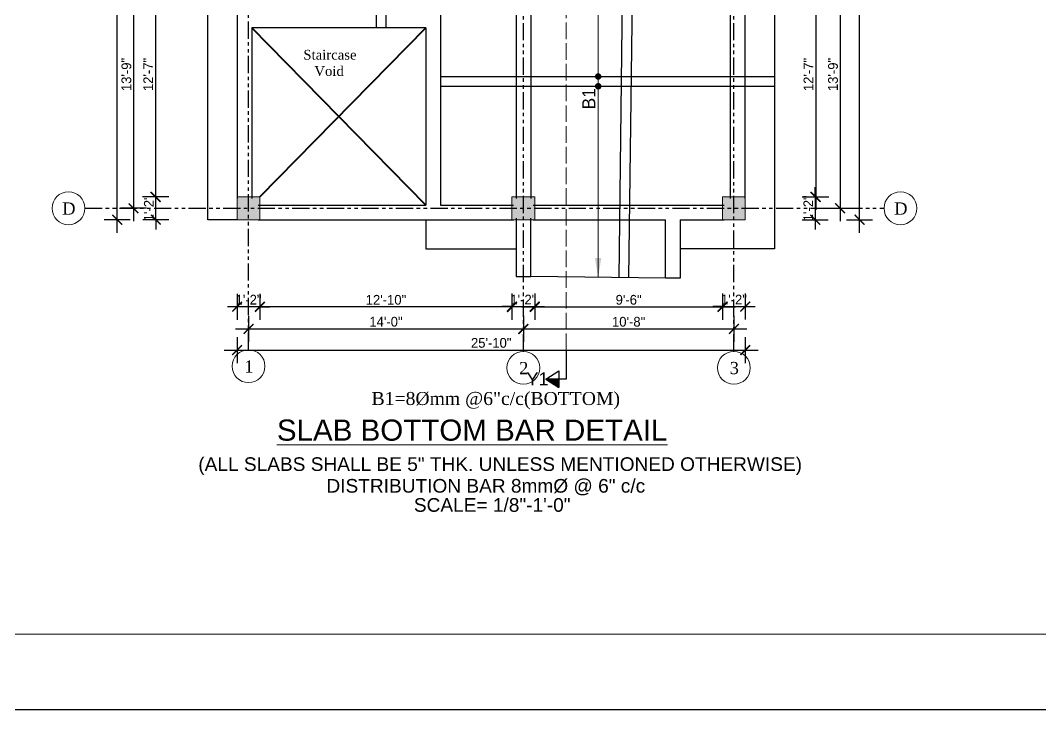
# Model space of a CAD drawing. Header units: inches. Extents: x -2812 to 9774, y -15726 to -746.
# Drawn here: x -889 to -261, y -9527 to -9104 of the extents above; entities that cross this region are included whole.
import ezdxf

# ---------------------------------------------------------------- set-up
doc = ezdxf.new("R2010")
doc.units = ezdxf.units.IN
doc.header["$LTSCALE"] = 17
doc.header["$MEASUREMENT"] = 0
doc.linetypes.add('ACAD_ISO02W100', pattern=[15, 12, -3])
doc.linetypes.add('PHANTOM2', pattern=[1.25, 0.625, -0.125, 0.125, -0.125, 0.125, -0.125])
for name, color, linetype, lineweight in [('05 DOT', 50, 'Continuous', 5), ('15 TEXT', 7, 'Continuous', 15), ('20 BEAM SECTION ARROW', 7, 'ACAD_ISO02W100', 20), ('25 BOT BAR', 12, 'Continuous', 25), ('col', 10, 'Continuous', 40), ('column', 20, 'Continuous', 15), ('DOOR & WIN', 1, 'Continuous', 25), ('ELE1', 3, 'Continuous', 9), ('OUTLINE', 1, 'Continuous', 25), ('Profile ele', 4, 'Continuous', 25), ('RINF', 4, 'Continuous', 25), ('TEXT', 231, 'Continuous', 20)]:
    doc.layers.add(name, color=color, linetype=linetype, lineweight=lineweight)
doc.layers.add('WINDOW', color=5, linetype='Continuous')
doc.styles.add('ARCHITECTURE', font='stylu.ttf')
doc.styles.add('ARIAL', font='arial.ttf')
doc.styles.add('STYLUS', font='times.ttf')
doc.dimstyles.new('8 SCALE', dxfattribs={"dimscale": 0, "dimtxt": 6, "dimasz": 6, "dimexe": 8, "dimexo": 8, "dimgap": 1.25, "dimtad": 1, "dimdec": 0, "dimzin": 3, "dimdsep": 46, "dimlunit": 4, "dimtxsty": 'ARCHITECTURE', "dimblk": 'ARCHTICK', "dimcen": 8, "dimdle": 8, "dimclrd": 5, "dimclre": 5, "dimclrt": 7, "dimadec": 0, "dimazin": 0, "dimtfac": 0.75, "dimtdec": 0, "dimtix": 1, "dimtmove": 2, "dimatfit": 3, "dimldrblk": 'ARCHTICK', "dimfxl": 8, "dimfxlon": 1, "dimtolj": 1, "dimtzin": 0, "dimlwd": -1, "dimlwe": -1, "dimarcsym": 0})
doc.dimstyles.new('Copy of Standard1', dxfattribs={"dimscale": 24, "dimtxt": 0.083333, "dimasz": 0.125, "dimexe": 0.046875, "dimexo": 0.078125, "dimgap": 0.046875, "dimtad": 1, "dimdec": 0, "dimzin": 3, "dimdsep": 46, "dimlunit": 4, "dimtxsty": 'STYLUS', "dimcen": 0.09, "dimdle": 0.046875, "dimclrd": 5, "dimclre": 5, "dimclrt": 7, "dimaunit": 1, "dimadec": 0, "dimazin": 0, "dimtfac": 1, "dimtdec": 0, "dimtofl": 0, "dimtmove": 0, "dimatfit": 3, "dimfxl": 1, "dimtolj": 1, "dimtzin": 0, "dimlwd": -1, "dimlwe": -1, "dimarcsym": 0})

# ---------------------------------------------------------------- blocks, each defined once
blk = doc.blocks.new('_ArchTick')
at = {"color": 0, "linetype": 'ByBlock', "const_width": 0.15}
blk.add_lwpolyline([(-0.5, -0.5), (0.5, 0.5)], dxfattribs=at)
blk = doc.blocks.new('*D2621')
at = {"layer": 'Defpoints', "color": 0, "transparency": 16777216}
for p in [(7518.29, -13695.52), (7518.29, -13846.04), (7561.6, -13846.04)]:
    blk.add_point(p, dxfattribs=at)
at = {"layer": 'OUTLINE', "color": 5, "transparency": 16777216}
for p, q in [((7561.6, -13687.52), (7561.6, -13854.04)), ((7553.6, -13695.52), (7569.6, -13695.52)), ((7553.6, -13846.04), (7569.6, -13846.04))]:
    blk.add_line(p, q, dxfattribs=at)
at = {"layer": 'OUTLINE', "color": 5, "transparency": 16777216, "xscale": 6, "yscale": 6, "zscale": 6}
for p, rotation in [((7561.6, -13695.52), 90), ((7561.6, -13846.04), 270)]:
    blk.add_blockref('_ArchTick', p, dxfattribs=dict(at, rotation=rotation))
at = {"layer": 'OUTLINE', "color": 7, "transparency": 16777216, "insert": (7557.13, -13770.78), "char_height": 6, "attachment_point": 5, "rotation": 90, "style": 'ARCHITECTURE'}
blk.add_mtext('\\A1;12\'-7"', dxfattribs=at)
blk = doc.blocks.new('*D2622')
at = {"layer": 'Defpoints', "color": 0, "transparency": 16777216}
for p in [(7518.29, -13846.04), (7518.29, -13860.04), (7561.34, -13860.04)]:
    blk.add_point(p, dxfattribs=at)
at = {"layer": 'OUTLINE', "color": 5, "transparency": 16777216}
for p, q in [((7561.34, -13846.04), (7561.34, -13840.04)), ((7553.34, -13846.04), (7569.34, -13846.04)), ((7561.34, -13846.04), (7561.34, -13860.04)), ((7553.34, -13860.04), (7569.34, -13860.04)), ((7561.34, -13860.04), (7561.34, -13866.04))]:
    blk.add_line(p, q, dxfattribs=at)
at = {"layer": 'OUTLINE', "color": 5, "transparency": 16777216, "xscale": 6, "yscale": 6, "zscale": 6}
for p, rotation in [((7561.34, -13846.04), 270), ((7561.34, -13860.04), 90)]:
    blk.add_blockref('_ArchTick', p, dxfattribs=dict(at, rotation=rotation))
at = {"layer": 'OUTLINE', "color": 7, "transparency": 16777216, "insert": (7557.03, -13853.04), "char_height": 6, "attachment_point": 5, "rotation": 90, "style": 'ARCHITECTURE'}
blk.add_mtext('\\A1;1\'-2"', dxfattribs=at)
blk = doc.blocks.new('*D2625')
at = {"layer": 'Defpoints', "color": 0, "transparency": 16777216}
for p in [(7517.29, -13688.52), (7517.29, -13853.04), (7576.61, -13853.04)]:
    blk.add_point(p, dxfattribs=at)
at = {"layer": 'OUTLINE', "color": 5, "transparency": 16777216}
for p, q in [((7576.61, -13680.52), (7576.61, -13861.04)), ((7568.61, -13688.52), (7584.61, -13688.52)), ((7568.61, -13853.04), (7584.61, -13853.04))]:
    blk.add_line(p, q, dxfattribs=at)
at = {"layer": 'OUTLINE', "color": 5, "transparency": 16777216, "xscale": 6, "yscale": 6, "zscale": 6}
for p, rotation in [((7576.61, -13688.52), 90), ((7576.61, -13853.04), 270)]:
    blk.add_blockref('_ArchTick', p, dxfattribs=dict(at, rotation=rotation))
at = {"layer": 'OUTLINE', "color": 7, "transparency": 16777216, "insert": (7572.25, -13770.78), "char_height": 6, "attachment_point": 5, "rotation": 90, "style": 'ARCHITECTURE'}
blk.add_mtext('\\A1;13\'-9"', dxfattribs=at)
blk = doc.blocks.new('*D2626')
at = {"layer": 'Defpoints', "color": 0, "transparency": 16777216}
for p in [(7518.29, -13398.04), (7588.61, -13398.04), (7518.29, -13860.04)]:
    blk.add_point(p, dxfattribs=at)
at = {"layer": 'OUTLINE', "color": 5, "transparency": 16777216}
for p, q in [((7588.61, -13868.04), (7588.61, -13390.04)), ((7580.61, -13398.04), (7596.61, -13398.04)), ((7580.61, -13860.04), (7596.61, -13860.04))]:
    blk.add_line(p, q, dxfattribs=at)
at = {"layer": 'OUTLINE', "color": 5, "transparency": 16777216, "xscale": 6, "yscale": 6, "zscale": 6}
for p, rotation in [((7588.61, -13398.04), 90), ((7588.61, -13860.04), 270)]:
    blk.add_blockref('_ArchTick', p, dxfattribs=dict(at, rotation=rotation))
at = {"layer": 'OUTLINE', "color": 7, "transparency": 16777216, "insert": (7584.23, -13629.04), "char_height": 6, "attachment_point": 5, "rotation": 90, "style": 'ARCHITECTURE'}
blk.add_mtext('\\A1;38\'-4"', dxfattribs=at)
blk = doc.blocks.new('*D2627')
at = {"layer": 'Defpoints', "color": 0, "transparency": 16777216}
for p in [(7388.83, -13860.04), (7504.29, -13860.04), (7504.29, -13913.7)]:
    blk.add_point(p, dxfattribs=at)
at = {"layer": 'OUTLINE', "color": 5, "transparency": 16777216}
for p, q in [((7388.83, -13905.7), (7388.83, -13921.7)), ((7504.29, -13905.7), (7504.29, -13921.7)), ((7380.83, -13913.7), (7512.29, -13913.7))]:
    blk.add_line(p, q, dxfattribs=at)
at = {"layer": 'OUTLINE', "color": 5, "transparency": 16777216, "xscale": 6, "yscale": 6, "zscale": 6, "rotation": 180}
blk.add_blockref('_ArchTick', (7388.83, -13913.7), dxfattribs=at)
at = {"layer": 'OUTLINE', "color": 5, "transparency": 16777216, "xscale": 6, "yscale": 6, "zscale": 6}
blk.add_blockref('_ArchTick', (7504.29, -13913.7), dxfattribs=at)
at = {"layer": 'OUTLINE', "color": 7, "transparency": 16777216, "insert": (7446.56, -13909.34), "char_height": 6, "attachment_point": 5, "style": 'ARCHITECTURE'}
blk.add_mtext('\\A1;9\'-6"', dxfattribs=at)
blk = doc.blocks.new('*D2628')
at = {"layer": 'Defpoints', "color": 0, "transparency": 16777216}
for p in [(7504.29, -13860.04), (7518.29, -13860.04), (7518.29, -13913.48)]:
    blk.add_point(p, dxfattribs=at)
at = {"layer": 'OUTLINE', "color": 5, "transparency": 16777216}
for p, q in [((7504.29, -13905.48), (7504.29, -13921.48)), ((7518.29, -13905.48), (7518.29, -13921.48)), ((7504.29, -13913.48), (7498.29, -13913.48)), ((7504.29, -13913.48), (7518.29, -13913.48)), ((7518.29, -13913.48), (7524.29, -13913.48))]:
    blk.add_line(p, q, dxfattribs=at)
at = {"layer": 'OUTLINE', "color": 5, "transparency": 16777216, "xscale": 6, "yscale": 6, "zscale": 6}
blk.add_blockref('_ArchTick', (7504.29, -13913.48), dxfattribs=at)
at = {"layer": 'OUTLINE', "color": 5, "transparency": 16777216, "xscale": 6, "yscale": 6, "zscale": 6, "rotation": 180}
blk.add_blockref('_ArchTick', (7518.29, -13913.48), dxfattribs=at)
at = {"layer": 'OUTLINE', "color": 7, "transparency": 16777216, "insert": (7511.29, -13909.17), "char_height": 6, "attachment_point": 5, "style": 'ARCHITECTURE'}
blk.add_mtext('\\A1;1\'-2"', dxfattribs=at)
blk = doc.blocks.new('*D2629')
at = {"layer": 'Defpoints', "color": 0, "transparency": 16777216}
for p in [(7212.83, -13859.04), (7381.83, -13859.04), (7381.83, -13927.22)]:
    blk.add_point(p, dxfattribs=at)
at = {"layer": 'OUTLINE', "color": 5, "transparency": 16777216}
for p, q in [((7212.83, -13919.22), (7212.83, -13935.22)), ((7381.83, -13919.22), (7381.83, -13935.22)), ((7204.83, -13927.22), (7389.83, -13927.22))]:
    blk.add_line(p, q, dxfattribs=at)
at = {"layer": 'OUTLINE', "color": 5, "transparency": 16777216, "xscale": 6, "yscale": 6, "zscale": 6, "rotation": 180}
blk.add_blockref('_ArchTick', (7212.83, -13927.22), dxfattribs=at)
at = {"layer": 'OUTLINE', "color": 5, "transparency": 16777216, "xscale": 6, "yscale": 6, "zscale": 6}
blk.add_blockref('_ArchTick', (7381.83, -13927.22), dxfattribs=at)
at = {"layer": 'OUTLINE', "color": 7, "transparency": 16777216, "insert": (7297.33, -13922.81), "char_height": 6, "attachment_point": 5, "style": 'ARCHITECTURE'}
blk.add_mtext('\\A1;14\'-0"', dxfattribs=at)
blk = doc.blocks.new('*D2630')
at = {"layer": 'Defpoints', "color": 0, "transparency": 16777216}
for p in [(7381.83, -13859.04), (7511.29, -13859.04), (7511.29, -13927.22)]:
    blk.add_point(p, dxfattribs=at)
at = {"layer": 'OUTLINE', "color": 5, "transparency": 16777216}
for p, q in [((7381.83, -13919.22), (7381.83, -13935.22)), ((7511.29, -13919.22), (7511.29, -13935.22)), ((7373.83, -13927.22), (7519.29, -13927.22))]:
    blk.add_line(p, q, dxfattribs=at)
at = {"layer": 'OUTLINE', "color": 5, "transparency": 16777216, "xscale": 6, "yscale": 6, "zscale": 6, "rotation": 180}
blk.add_blockref('_ArchTick', (7381.83, -13927.22), dxfattribs=at)
at = {"layer": 'OUTLINE', "color": 5, "transparency": 16777216, "xscale": 6, "yscale": 6, "zscale": 6}
blk.add_blockref('_ArchTick', (7511.29, -13927.22), dxfattribs=at)
at = {"layer": 'OUTLINE', "color": 7, "transparency": 16777216, "insert": (7446.56, -13922.84), "char_height": 6, "attachment_point": 5, "style": 'ARCHITECTURE'}
blk.add_mtext('\\A1;10\'-8"', dxfattribs=at)
blk = doc.blocks.new('*D2631')
at = {"layer": 'Defpoints', "color": 0, "transparency": 16777216}
for p in [(7205.83, -13860.04), (7518.29, -13860.04), (7518.29, -13940.22)]:
    blk.add_point(p, dxfattribs=at)
at = {"layer": 'OUTLINE', "color": 5, "transparency": 16777216}
for p, q in [((7205.83, -13932.22), (7205.83, -13948.22)), ((7518.29, -13932.22), (7518.29, -13948.22)), ((7197.83, -13940.22), (7526.29, -13940.22))]:
    blk.add_line(p, q, dxfattribs=at)
at = {"layer": 'OUTLINE', "color": 5, "transparency": 16777216, "xscale": 6, "yscale": 6, "zscale": 6, "rotation": 180}
blk.add_blockref('_ArchTick', (7205.83, -13940.22), dxfattribs=at)
at = {"layer": 'OUTLINE', "color": 5, "transparency": 16777216, "xscale": 6, "yscale": 6, "zscale": 6}
blk.add_blockref('_ArchTick', (7518.29, -13940.22), dxfattribs=at)
at = {"layer": 'OUTLINE', "color": 7, "transparency": 16777216, "insert": (7362.06, -13935.82), "char_height": 6, "attachment_point": 5, "style": 'ARCHITECTURE'}
blk.add_mtext('\\A1;25\'-10"', dxfattribs=at)
blk = doc.blocks.new('*D2633')
at = {"layer": 'Defpoints', "color": 0, "transparency": 16777216}
for p in [(7155.83, -13846.04), (7205.83, -13846.04), (7205.83, -13860.04)]:
    blk.add_point(p, dxfattribs=at)
at = {"layer": 'OUTLINE', "color": 5, "transparency": 16777216}
for p, q in [((7155.83, -13846.04), (7155.83, -13840.04)), ((7163.83, -13846.04), (7147.83, -13846.04)), ((7155.83, -13860.04), (7155.83, -13846.04)), ((7163.83, -13860.04), (7147.83, -13860.04)), ((7155.83, -13860.04), (7155.83, -13866.04))]:
    blk.add_line(p, q, dxfattribs=at)
at = {"layer": 'OUTLINE', "color": 5, "transparency": 16777216, "xscale": 6, "yscale": 6, "zscale": 6}
for p, rotation in [((7155.83, -13846.04), 270), ((7155.83, -13860.04), 90)]:
    blk.add_blockref('_ArchTick', p, dxfattribs=dict(at, rotation=rotation))
at = {"layer": 'OUTLINE', "color": 7, "transparency": 16777216, "insert": (7151.52, -13853.04), "char_height": 6, "attachment_point": 5, "rotation": 90, "style": 'ARCHITECTURE'}
blk.add_mtext('\\A1;1\'-2"', dxfattribs=at)
blk = doc.blocks.new('*D2639')
at = {"layer": 'Defpoints', "color": 0, "transparency": 16777216}
for p in [(7205.83, -13695.52), (7155.62, -13846.04), (7205.83, -13846.04)]:
    blk.add_point(p, dxfattribs=at)
at = {"layer": 'OUTLINE', "color": 5, "transparency": 16777216}
for p, q in [((7155.62, -13687.52), (7155.62, -13854.04)), ((7163.62, -13695.52), (7147.62, -13695.52)), ((7163.62, -13846.04), (7147.62, -13846.04))]:
    blk.add_line(p, q, dxfattribs=at)
at = {"layer": 'OUTLINE', "color": 5, "transparency": 16777216, "xscale": 6, "yscale": 6, "zscale": 6}
for p, rotation in [((7155.62, -13695.52), 90), ((7155.62, -13846.04), 270)]:
    blk.add_blockref('_ArchTick', p, dxfattribs=dict(at, rotation=rotation))
at = {"layer": 'OUTLINE', "color": 7, "transparency": 16777216, "insert": (7151.15, -13770.78), "char_height": 6, "attachment_point": 5, "rotation": 90, "style": 'ARCHITECTURE'}
blk.add_mtext('\\A1;12\'-7"', dxfattribs=at)
blk = doc.blocks.new('*D2642')
at = {"layer": 'Defpoints', "color": 0, "transparency": 16777216}
for p in [(7206.83, -13688.52), (7142.11, -13853.04), (7206.83, -13853.04)]:
    blk.add_point(p, dxfattribs=at)
at = {"layer": 'OUTLINE', "color": 5, "transparency": 16777216}
for p, q in [((7142.11, -13680.52), (7142.11, -13861.04)), ((7150.11, -13688.52), (7134.11, -13688.52)), ((7150.11, -13853.04), (7134.11, -13853.04))]:
    blk.add_line(p, q, dxfattribs=at)
at = {"layer": 'OUTLINE', "color": 5, "transparency": 16777216, "xscale": 6, "yscale": 6, "zscale": 6}
for p, rotation in [((7142.11, -13688.52), 90), ((7142.11, -13853.04), 270)]:
    blk.add_blockref('_ArchTick', p, dxfattribs=dict(at, rotation=rotation))
at = {"layer": 'OUTLINE', "color": 7, "transparency": 16777216, "insert": (7137.75, -13770.78), "char_height": 6, "attachment_point": 5, "rotation": 90, "style": 'ARCHITECTURE'}
blk.add_mtext('\\A1;13\'-9"', dxfattribs=at)
blk = doc.blocks.new('*D2643')
at = {"layer": 'Defpoints', "color": 0, "transparency": 16777216}
for p in [(7132.11, -13398.04), (7205.83, -13398.04), (7205.83, -13860.04)]:
    blk.add_point(p, dxfattribs=at)
at = {"layer": 'OUTLINE', "color": 5, "transparency": 16777216}
for p, q in [((7132.11, -13868.04), (7132.11, -13390.04)), ((7140.11, -13398.04), (7124.11, -13398.04)), ((7140.11, -13860.04), (7124.11, -13860.04))]:
    blk.add_line(p, q, dxfattribs=at)
at = {"layer": 'OUTLINE', "color": 5, "transparency": 16777216, "xscale": 6, "yscale": 6, "zscale": 6}
for p, rotation in [((7132.11, -13398.04), 90), ((7132.11, -13860.04), 270)]:
    blk.add_blockref('_ArchTick', p, dxfattribs=dict(at, rotation=rotation))
at = {"layer": 'OUTLINE', "color": 7, "transparency": 16777216, "insert": (7127.72, -13629.04), "char_height": 6, "attachment_point": 5, "rotation": 90, "style": 'ARCHITECTURE'}
blk.add_mtext('\\A1;38\'-4"', dxfattribs=at)
blk = doc.blocks.new('*D2644')
at = {"layer": 'Defpoints', "color": 0, "transparency": 16777216}
for p in [(7374.83, -13860.04), (7388.83, -13860.04), (7388.83, -13913.48)]:
    blk.add_point(p, dxfattribs=at)
at = {"layer": 'OUTLINE', "color": 5, "transparency": 16777216}
for p, q in [((7374.83, -13905.48), (7374.83, -13921.48)), ((7388.83, -13905.48), (7388.83, -13921.48)), ((7374.83, -13913.48), (7368.83, -13913.48)), ((7374.83, -13913.48), (7388.83, -13913.48)), ((7388.83, -13913.48), (7394.83, -13913.48))]:
    blk.add_line(p, q, dxfattribs=at)
at = {"layer": 'OUTLINE', "color": 5, "transparency": 16777216, "xscale": 6, "yscale": 6, "zscale": 6}
blk.add_blockref('_ArchTick', (7374.83, -13913.48), dxfattribs=at)
at = {"layer": 'OUTLINE', "color": 5, "transparency": 16777216, "xscale": 6, "yscale": 6, "zscale": 6, "rotation": 180}
blk.add_blockref('_ArchTick', (7388.83, -13913.48), dxfattribs=at)
at = {"layer": 'OUTLINE', "color": 7, "transparency": 16777216, "insert": (7381.83, -13909.17), "char_height": 6, "attachment_point": 5, "style": 'ARCHITECTURE'}
blk.add_mtext('\\A1;1\'-2"', dxfattribs=at)
blk = doc.blocks.new('*D2645')
at = {"layer": 'Defpoints', "color": 0, "transparency": 16777216}
for p in [(7219.83, -13860.04), (7374.83, -13860.04), (7219.83, -13913.72)]:
    blk.add_point(p, dxfattribs=at)
at = {"layer": 'OUTLINE', "color": 5, "transparency": 16777216}
for p, q in [((7219.83, -13905.72), (7219.83, -13921.72)), ((7374.83, -13905.72), (7374.83, -13921.72)), ((7382.83, -13913.72), (7211.83, -13913.72))]:
    blk.add_line(p, q, dxfattribs=at)
at = {"layer": 'OUTLINE', "color": 5, "transparency": 16777216, "xscale": 6, "yscale": 6, "zscale": 6, "rotation": 180}
blk.add_blockref('_ArchTick', (7219.83, -13913.72), dxfattribs=at)
at = {"layer": 'OUTLINE', "color": 5, "transparency": 16777216, "xscale": 6, "yscale": 6, "zscale": 6}
blk.add_blockref('_ArchTick', (7374.83, -13913.72), dxfattribs=at)
at = {"layer": 'OUTLINE', "color": 7, "transparency": 16777216, "insert": (7297.33, -13909.36), "char_height": 6, "attachment_point": 5, "style": 'ARCHITECTURE'}
blk.add_mtext('\\A1;12\'-10"', dxfattribs=at)
blk = doc.blocks.new('*D2646')
at = {"layer": 'Defpoints', "color": 0, "transparency": 16777216}
for p in [(7205.83, -13860.04), (7219.83, -13860.04), (7205.83, -13913.54)]:
    blk.add_point(p, dxfattribs=at)
at = {"layer": 'OUTLINE', "color": 5, "transparency": 16777216}
for p, q in [((7205.83, -13905.54), (7205.83, -13921.54)), ((7219.83, -13905.54), (7219.83, -13921.54)), ((7205.83, -13913.54), (7199.83, -13913.54)), ((7219.83, -13913.54), (7205.83, -13913.54)), ((7219.83, -13913.54), (7225.83, -13913.54))]:
    blk.add_line(p, q, dxfattribs=at)
at = {"layer": 'OUTLINE', "color": 5, "transparency": 16777216, "xscale": 6, "yscale": 6, "zscale": 6}
blk.add_blockref('_ArchTick', (7205.83, -13913.54), dxfattribs=at)
at = {"layer": 'OUTLINE', "color": 5, "transparency": 16777216, "xscale": 6, "yscale": 6, "zscale": 6, "rotation": 180}
blk.add_blockref('_ArchTick', (7219.83, -13913.54), dxfattribs=at)
at = {"layer": 'OUTLINE', "color": 7, "transparency": 16777216, "insert": (7212.83, -13909.23), "char_height": 6, "attachment_point": 5, "style": 'ARCHITECTURE'}
blk.add_mtext('\\A1;1\'-2"', dxfattribs=at)
blk = doc.blocks.new('dfdffdf')
at = {"layer": 'RINF'}
h = blk.add_hatch(dxfattribs=at)
h.set_pattern_fill('ANSI31', color=1, style=0)
h.set_pattern_definition([(135.000000013, (-2341946.27169, -525911.5854), (0.0928077650966, 0.0928077650554), [])])
h.paths.add_polyline_path([(-28, 207), (191, 67), (-28, 67)])
at = {"layer": 'RINF', "color": 1}
for p, q in [((-28, -73), (-28, 207)), ((191, 67), (-28, 207)), ((-155, -420), (-155, 67)), ((-155, 67), (191, 67)), ((191, 67), (-28, -73))]:
    blk.add_line(p, q, dxfattribs=at)
blk = doc.blocks.new('SL1')
at = {"layer": 'column'}
h = blk.add_hatch(color=256, dxfattribs=at)
h.dxf.hatch_style = 1
h.paths.add_polyline_path([(7219.83, -13846.04), (7205.83, -13846.04), (7205.83, -13860.04), (7219.83, -13860.04)])
h = blk.add_hatch(color=256, dxfattribs=at)
h.dxf.hatch_style = 1
h.paths.add_polyline_path([(7388.83, -13846.04), (7374.83, -13846.04), (7374.83, -13860.04), (7388.83, -13860.04)])
h = blk.add_hatch(color=256, dxfattribs=at)
h.dxf.hatch_style = 1
h.paths.add_polyline_path([(7518.29, -13846.04), (7504.29, -13846.04), (7504.29, -13860.04), (7518.29, -13860.04)])
at = {"layer": '05 DOT', "ltscale": 48, "const_width": 2}
for points in [[(7427.85, -13773.03, -1), (7427.85, -13771.03, -1)], [(7427.86, -13779.03, -1), (7427.86, -13777.03, -1)]]:
    blk.add_lwpolyline(points, format="xyb", close=True, dxfattribs=at)
at = {"layer": '20 BEAM SECTION ARROW', "color": 2, "ltscale": 0.05}
blk.add_line((7408.25, -13940.22), (7408.25, -13358.21), dxfattribs=at)
at = {"layer": '25 BOT BAR'}
for p, q in [((7291.33, -13398.04), (7291.33, -13742.04)), ((7297.33, -13398.04), (7297.33, -13742.04)), ((7446.56, -13398.04), (7440.56, -13895.69)), ((7452.56, -13398.11), (7446.56, -13895.77)), ((7330.83, -13772.03), (7536.29, -13772.03)), ((7330.83, -13778.03), (7536.29, -13778.03))]:
    blk.add_line(p, q, dxfattribs=at)
at = {"layer": 'col'}
for p, q in [((7321.83, -13851.04), (7214.83, -13742.04)), ((7219.83, -13846.04), (7321.83, -13742.04))]:
    blk.add_line(p, q, dxfattribs=at)
at = {"layer": 'column'}
for points in [[(7205.83, -13860.04), (7219.83, -13860.04), (7219.83, -13846.04), (7205.83, -13846.04)], [(7374.83, -13860.04), (7388.83, -13860.04), (7388.83, -13846.04), (7374.83, -13846.04)], [(7504.29, -13860.04), (7518.29, -13860.04), (7518.29, -13846.04), (7504.29, -13846.04)]]:
    blk.add_lwpolyline(points, close=True, dxfattribs=at)
at = {"layer": 'DOOR & WIN', "color": 6, "linetype": 'PHANTOM2'}
for p, q in [((7212.83, -13940.04), (7212.83, -13330.04)), ((7381.83, -13941.01), (7381.83, -13330.04)), ((7511.29, -13941.01), (7511.29, -13330.04)), ((7112.21, -13853.04), (7603.61, -13853.04))]:
    blk.add_line(p, q, dxfattribs=at)
at = {"layer": 'Profile ele'}
for p, q in [((7536.29, -13398.04), (7536.29, -13860.04)), ((7187.83, -13860.04), (7187.83, -13694.52)), ((7205.83, -13694.52), (7205.83, -13847.04)), ((7330.83, -13693.02), (7330.83, -13851.04)), ((7377.33, -13694.52), (7377.33, -13847.04)), ((7386.33, -13694.52), (7386.33, -13847.04)), ((7509.29, -13847.04), (7509.29, -13694.52)), ((7518.29, -13847.04), (7518.29, -13694.52)), ((7214.83, -13742.04), (7214.83, -13847.04)), ((7321.83, -13742.04), (7214.83, -13742.04)), ((7321.83, -13742.04), (7321.83, -13851.04)), ((7218.83, -13851.04), (7321.83, -13851.04)), ((7330.83, -13851.04), (7375.83, -13851.04)), ((7387.83, -13851.04), (7505.29, -13851.04)), ((7205.83, -13860.04), (7187.83, -13860.04)), ((7218.83, -13860.04), (7375.83, -13860.04)), ((7321.83, -13860.04), (7321.83, -13878.04)), ((7377.33, -13859.04), (7377.33, -13895.04)), ((7386.33, -13895.04), (7386.33, -13859.04)), ((7387.83, -13860.04), (7469.29, -13860.04)), ((7469.29, -13896.04), (7469.29, -13860.04)), ((7478.29, -13860.04), (7505.29, -13860.04)), ((7478.29, -13860.04), (7478.29, -13896.04)), ((7536.29, -13860.04), (7536.29, -13878.04)), ((7321.83, -13878.04), (7377.33, -13878.04)), ((7536.29, -13878.04), (7478.29, -13878.04)), ((7377.33, -13895.04), (7386.33, -13895.04)), ((7469.29, -13896.04), (7386.33, -13895.04)), ((7478.29, -13896.04), (7469.29, -13896.04))]:
    blk.add_line(p, q, dxfattribs=at)
at = {"layer": 'WINDOW', "linetype": 'Continuous', "lineweight": 5, "ltscale": 0.5}
for centre in [(7102.11, -13853.04), (7613.71, -13853.04), (7212.83, -13950.14), (7381.83, -13951.12), (7511.29, -13951.12)]:
    blk.add_circle(centre, 10.1, dxfattribs=at)
at = {"layer": '20 BEAM SECTION ARROW', "color": 2, "xscale": 0.03657142857264262, "yscale": 0.03657142857264262, "zscale": 0.03657142857264262, "rotation": 180}
blk.add_blockref('dfdffdf', (7402.57, -13955.58), dxfattribs=at)
at = {"layer": '15 TEXT', "color": 3, "lineweight": 60, "style": 'ARIAL'}
for s, p in [('(ALL SLABS SHALL BE 5" THK. UNLESS MENTIONED OTHERWISE)', (7181.93, -14014.53)), ('DISTRIBUTION BAR 8mm%%C @ 6" c/c', (7260.74, -14027.87))]:
    blk.add_text(s, height=8.4, dxfattribs=at).set_placement(p)
for s, insert, char_height, width, attachment_point in [('\\pi128.25085;{\\fTimes New Roman|b0|i0|c0|p18;Staircase \\P\\pi135.00571;Void}', (7118.3, -13771.79), 6, 287.674, 7), ('\\A1;SCALE= 1/8"-1\'-0"', (7314.5, -14031.24), 8.4, 765.2036, 1)]:
    blk.add_mtext(s, dxfattribs=dict(at, insert=insert, char_height=char_height, width=width, attachment_point=attachment_point))
at = {"layer": '15 TEXT', "insert": (7418.09, -13792.26), "char_height": 6, "width": 27.1557, "attachment_point": 1, "rotation": 90}
blk.add_mtext('{\\H1.3333x;B1\\H0.75x; }', dxfattribs=at)
at = {"layer": '15 TEXT', "color": 2, "ltscale": 25, "insert": (7383.69, -13953.91), "char_height": 8, "width": 383.5653, "attachment_point": 1, "style": 'ARIAL'}
blk.add_mtext('Y1', dxfattribs=at)
at = {"layer": '15 TEXT', "insert": (7288.5, -13965.98), "char_height": 8, "width": 214.0919, "attachment_point": 1}
blk.add_mtext('{\\fTimes New Roman|b0|i0|c0|p18;B1=8%%Cmm @6"c/c(BOTTOM) }', dxfattribs=at)
at = {"layer": '15 TEXT', "insert": (7225.21, -13982.92), "char_height": 13, "width": 510.3859, "attachment_point": 1, "style": 'ARIAL'}
blk.add_mtext('{\\L SLAB BOTTOM BAR DETAIL }', dxfattribs=at)
at = {"layer": 'TEXT', "char_height": 7.5, "attachment_point": 5}
for s, insert in [('{\\fTimes New Roman|b0|i0|c0|p18;\\C1;D}', (7102.36, -13853.21)), ('{\\fTimes New Roman|b0|i0|c0|p18;\\C1;D}', (7613.96, -13853.21)), ('{\\fTimes New Roman|b0|i0|c0|p18;\\C1;1}', (7213.08, -13950.31)), ('{\\fTimes New Roman|b0|i0|c0|p18;\\C1;2}', (7382.08, -13951.29)), ('{\\fTimes New Roman|b0|i0|c0|p18;\\C1;3}', (7511.54, -13951.29))]:
    blk.add_mtext(s, dxfattribs=dict(at, insert=insert))
at = {"layer": 'OUTLINE'}
for p1, p2, distance, text, picture, middle in [((7205.83, -13860.04), (7205.83, -13398.04), 73.72, '38\'-4"', '*D2643', (7127.72, -13629.04)), ((7518.29, -13860.04), (7518.29, -13398.04), -70.32, '38\'-4"', '*D2626', (7584.23, -13629.04)), ((7205.83, -13860.04), (7518.29, -13860.04), -80.18, '25\'-10"', '*D2631', (7362.06, -13935.82)), ((7212.83, -13859.04), (7381.83, -13859.04), -68.17, '14\'-0"', '*D2629', (7297.33, -13922.81)), ((7381.83, -13859.04), (7511.29, -13859.04), -68.17, '10\'-8"', '*D2630', (7446.56, -13922.84)), ((7388.83, -13860.04), (7504.29, -13860.04), -53.66, '9\'-6"', '*D2627', (7446.56, -13909.34))]:
    dim = blk.add_aligned_dim(p1=p1, p2=p2, distance=distance, text=text, dimstyle='8 SCALE', override={"dimscale": 1}, dxfattribs=at)
    dim.commit()
    dim.dimension.update_dxf_attribs({"geometry": picture, "text_midpoint": middle})
for p1, p2, distance, picture, middle in [((7206.83, -13688.52), (7206.83, -13853.04), -64.72, '*D2642', (7137.75, -13770.78)), ((7517.29, -13688.52), (7517.29, -13853.04), 59.31, '*D2625', (7572.25, -13770.78)), ((7205.83, -13695.52), (7205.83, -13846.04), -50.21, '*D2639', (7151.15, -13770.78)), ((7518.29, -13695.52), (7518.29, -13846.04), 43.3, '*D2621', (7557.13, -13770.78)), ((7205.83, -13860.04), (7205.83, -13846.04), 50, '*D2633', (7151.52, -13853.04)), ((7518.29, -13846.04), (7518.29, -13860.04), 43.05, '*D2622', (7557.03, -13853.04)), ((7374.83, -13860.04), (7388.83, -13860.04), -53.44, '*D2644', (7381.83, -13909.17)), ((7504.29, -13860.04), (7518.29, -13860.04), -53.44, '*D2628', (7511.29, -13909.17))]:
    dim = blk.add_aligned_dim(p1=p1, p2=p2, distance=distance, dimstyle='8 SCALE', override={"dimscale": 1}, dxfattribs=at)
    dim.commit()
    dim.dimension.update_dxf_attribs({"geometry": picture, "text_midpoint": middle})
dim = blk.add_linear_dim(base=(7205.83, -13913.54), p1=(7219.83, -13860.04), p2=(7205.83, -13860.04), dimstyle='8 SCALE', override={"dimscale": 1}, dxfattribs=at)
dim.commit()
dim.dimension.update_dxf_attribs({"geometry": '*D2646', "text_midpoint": (7212.83, -13909.23)})
dim = blk.add_linear_dim(base=(7219.83, -13913.72), p1=(7374.83, -13860.04), p2=(7219.83, -13860.04), text='12\'-10"', dimstyle='8 SCALE', override={"dimscale": 1}, dxfattribs=at)
dim.commit()
dim.dimension.update_dxf_attribs({"geometry": '*D2645', "text_midpoint": (7297.33, -13909.36)})
at = {"layer": '05 DOT', "lineweight": 18, "ltscale": 48}
blk.add_leader([(7427.81, -13895.55), (7428.02, -13398.04)], dimstyle='Copy of Standard1', override={"dimasz": 0.5, "dimtad": 0}, dxfattribs=at)

msp = doc.modelspace()

# ---------------------------------------------------------------- linework, layer by layer
at = {"layer": 'Defpoints'}
msp.add_lwpolyline([(366.02, -7279.49), (-2811.58, -7279.49), (-2811.58, -9527.46), (366.02, -9527.46)], close=True, dxfattribs=at)
at = {"layer": 'ELE1'}
msp.add_lwpolyline([(-2765.26, -7325.81), (319.71, -7325.81), (319.71, -9481.14), (-2765.26, -9481.14)], close=True, dxfattribs=at)

# ---------------------------------------------------------------- block references
at = {"layer": '25 BOT BAR'}
msp.add_blockref('SL1', (-7961.21, 4633.78), dxfattribs=at)

doc.saveas('drawing.dxf')
